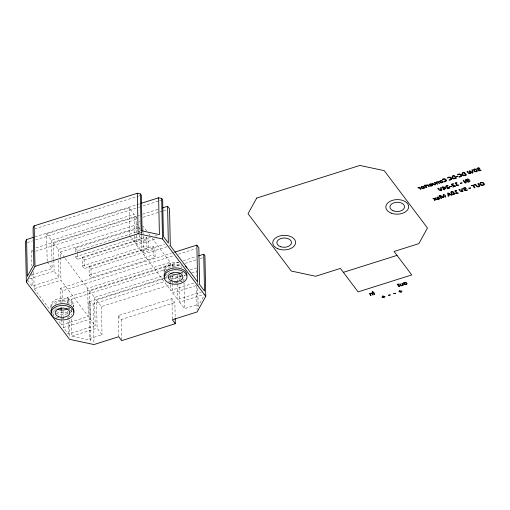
<?xml version="1.0" encoding="UTF-8"?>
<svg xmlns="http://www.w3.org/2000/svg" width="510" height="510" viewBox="0 0 510 510"><rect width="100%" height="100%" fill="white"/><g stroke="black" fill="none" stroke-linecap="round" stroke-linejoin="round"><path stroke-width="0.38" stroke-dasharray="2.55 1.91" d="M179.654 302.13L184.563 308.646L196.943 304.731L198.122 306.293L204.822 294.168L179.654 302.13L179.29 284.911M34.801 228.875L137.566 196.395M138.318 196.159L139.836 195.681M34.929 236.908L139.663 203.802M47.181 261.222L46.608 233.829L129.145 207.742L134.06 214.257L134.5 235.391M27.24 242.562L32.538 240.892M35.56 239.936L137.7 207.653M138.459 207.411L139.969 206.933M142.998 205.976L158.884 200.959M159.643 200.717L161.912 200.003M46.608 233.829L51.523 240.35L134.06 214.257M35.936 247.885L139.587 215.124M142.615 214.168L159.254 208.909M53.83 259.386L53.486 242.951L136.023 216.865L136.916 218.05M35.63 251.213L137.011 219.166M143.061 217.254L162.735 211.038M163.493 210.796L166.515 209.84M53.486 242.951L58.401 249.473L140.18 223.622M60.467 256.772L60.365 252.08L136.846 227.906M137.598 227.664L139.874 226.95M75.352 252.125L75.27 248.204L138.478 228.225M75.27 248.204L77.233 250.812L140.448 230.832M139.931 232.694L142.111 232.005M75.448 256.83L139.415 236.614L141.378 239.222L77.412 259.437L75.448 256.83L75.416 255.261M82.148 257.327L146.109 237.112L148.078 239.719L148.257 248.344L84.29 268.566L82.327 265.959L82.148 257.327L84.112 259.934L84.29 268.566M31.856 274.922L52.109 268.521L51.982 262.261M129.731 235.913L134.646 242.435L150.405 237.45M154.906 236.028L157.156 235.32M84.112 259.934L148.078 239.719M29.491 278.9L54.079 271.129L58.988 277.644L32.168 286.123L28.146 280.787M136.023 216.865L136.61 245.042L156.729 238.68M82.327 265.959L146.293 245.737L148.257 248.344M89.027 266.449L152.987 246.234L154.957 248.842L155.136 257.467L91.169 277.689L89.205 275.081L89.027 266.449L90.99 269.057L91.169 277.689M136.61 245.042L141.525 251.558L164.622 244.258M90.99 269.057L154.957 248.842M33.768 271.505L34.132 288.73L60.958 280.251L88.275 316.487L61.449 324.959L58.095 320.509M143.112 236.162L143.488 254.165L170.315 245.686M89.205 275.081L153.172 254.86L155.136 257.467M60.99 303.036L60.677 288.163L171.137 253.247M171.895 253.011L174.165 252.291M60.677 288.163L62.641 290.77L173.1 255.854M178.398 254.184L195.802 248.682M65.159 258.436L87.682 288.309L170.219 262.223L170.334 267.705M67.69 303.552L67.556 297.285L178.774 262.134M183.313 260.699L196.172 256.632M63.183 316.608L63.412 327.567L68.327 334.088L95.153 325.609L90.238 319.088L89.645 290.917L172.182 264.83L173.967 267.202M67.556 297.285L68.735 298.847L71.17 299.37L167.605 268.891M172.922 267.208L181.273 264.569M185.073 263.37L196.458 259.769M200.258 258.57L204.057 257.372M89.645 290.917L94.56 297.432L163.468 275.655M164.226 275.419L168.013 274.221M71.585 318.948L71.942 336.173L90.831 340.208L89.652 338.646L88.88 301.844L164.437 277.963M165.195 277.72L166.706 277.242M169.728 276.292L172.75 275.336M181.063 272.71L182.574 272.232M190.128 269.841L196.178 267.928L196.356 276.541M89.652 338.646L102.032 334.732L97.117 328.217L96.524 300.039L163.162 278.983M163.92 278.74L166.948 277.784M167.707 277.542L174.522 275.394M88.88 301.844L90.06 303.405L93.107 304.062L164.411 281.52M171.239 279.365L185.653 274.807M191.722 272.888L196.273 271.447M96.524 300.039L101.439 306.561L170.346 284.778M175.644 283.101L183.217 280.71M143.488 254.165L170.805 290.394L194.654 282.859M63.412 327.567L90.238 319.088M172.578 283.611L172.775 293.001L195.872 285.702M196.618 285.466L198.855 284.758M118.715 336.734L118.269 315.601L171.921 298.643L174.866 302.558L175.179 317.424M172.775 293.001L177.684 299.523L201.533 291.981M118.269 315.601L121.221 319.509L174.866 302.558M71.942 336.173L97.117 328.217M139.147 221.015L140.04 222.201M146.733 231.075L142.902 225.987L143.017 231.47M148.652 233.618L150.093 235.524M152.005 238.068L170.219 262.223M179.507 274.546L181.745 277.51M182.191 278.103L183.976 280.474M60.365 252.08L64.681 257.799M47.2 262L52.109 268.521M33.36 251.927L31.397 249.32L31.741 265.761M34.132 288.73L50.426 310.341M52.345 312.885L55.22 316.697M197.619 282.024L197.663 284.37M197.746 288.284L198.122 306.293M196.554 285.938L197.07 309.564M184.027 282.82L184.563 308.646M182.79 272.289L182.822 273.736M179.08 274.737L179.195 280.213M177.18 275.26L177.684 299.523M172.182 264.83L172.233 267.176M172.412 275.789L172.495 279.697M172.514 280.481L172.558 282.833M171.921 298.643L172.342 318.992M170.499 275.527L170.563 278.658M170.627 281.788L170.678 284.134M170.691 284.918L170.805 290.394M168.185 272.952L168.217 274.399M164.01 269.637L164.041 271.397A11.43 7.287 -1.2 0 1 181.496 265.232M152.987 246.234L153.172 254.86M146.109 237.112L146.293 245.737M143.029 232.254L143.1 235.384M141.244 232.949L141.2 230.596L139.23 227.989L139.364 234.262M141.264 233.733L141.378 239.222M141.117 231.993L141.525 251.558M139.383 235.046L139.415 236.614M134.519 236.175L134.646 242.435M129.145 207.742L129.718 235.135M121.221 319.509L121.641 339.858M101.439 306.561L102.032 334.732M94.56 297.432L95.153 325.609M93.107 304.062L93.936 343.765M90.06 303.405L90.831 340.208M87.682 288.309L88.275 316.487M77.233 250.812L77.284 253.164M77.297 253.948L77.412 259.437M73.752 304.808L73.791 306.567A11.43 7.287 -1.2 0 0 61.576 299.976A11.43 7.287 -1.2 0 0 50.994 307.9L50.955 306.134M71.17 299.37L71.285 304.852M71.387 309.551L71.502 315.027M69.711 307.613L69.755 309.78M68.735 298.847L68.837 303.616M68.92 307.587L68.952 309.175M69.188 320.286L69.532 336.963M67.849 311.38L67.919 314.511M67.983 317.641L68.327 334.088M62.641 290.77L62.889 302.513M63.068 311.125L63.17 315.824M60.48 257.556L60.958 280.251M61.155 310.87L61.321 318.699M61.334 319.483L61.449 324.959M58.401 249.473L58.567 257.295M58.631 260.425L58.988 277.644M55.105 308.384L55.131 309.825M53.85 260.17L54.079 271.129M51.523 240.35L51.918 259.131M31.907 273.596L32.168 286.123M68.633 307.785A7.312 4.66 -1.2 0 1 68.091 308.295M56.489 308.327A7.312 4.66 -1.2 0 1 55.966 307.823M55.316 304.285A7.312 4.66 -1.2 0 1 61.984 300.823A7.312 4.66 -1.2 0 1 69.15 303.667M184.378 279.703A11.43 7.287 -1.2 0 1 183.358 280.411M182.197 281.029A11.43 7.287 -1.2 0 1 180.929 281.552M176.664 282.432A11.43 7.287 -1.2 0 1 173.68 282.406M170.831 281.89A11.43 7.287 -1.2 0 1 167.203 280.277M181.452 272.302A7.312 4.66 -1.2 0 1 180.859 272.786M169.862 272.831A7.312 4.66 -1.2 0 1 169.294 272.346M168.536 268.26A7.312 4.66 -1.2 0 1 175.051 265.079A7.312 4.66 -1.2 0 1 182.032 267.648M182.083 275.572A11.43 7.287 -1.2 0 1 169.397 275.999M168.179 275.457A11.43 7.287 -1.2 0 1 167.089 274.82M164.303 271.53A11.43 7.287 -1.2 0 1 178.742 262.72M185.168 275.221A11.43 7.287 -1.2 0 1 184.301 276.006M180.852 277.854A11.43 7.287 -1.2 0 1 169.435 277.759M167.127 276.579A11.43 7.287 -1.2 0 1 165.387 275.056M70.055 316.283A11.43 7.287 -1.2 0 1 66.211 317.768M63.285 318.189A11.43 7.287 -1.2 0 1 60.307 318.112M58.86 317.889A11.43 7.287 -1.2 0 1 54.991 316.531M53.926 315.875A11.43 7.287 -1.2 0 1 53.008 315.135M71.929 311.125A11.43 7.287 -1.2 0 1 69.978 312.585M67.511 313.682A11.43 7.287 -1.2 0 1 56.1 313.395M53.85 312.177A11.43 7.287 -1.2 0 1 52.932 311.438M51.159 307.077A11.43 7.287 -1.2 0 1 62.284 298.191A11.43 7.287 -1.2 0 1 73.574 306.708M71.897 309.366A11.43 7.287 -1.2 0 1 69.94 310.826M67.473 311.922A11.43 7.287 -1.2 0 1 56.068 311.635M54.876 311.074A11.43 7.287 -1.2 0 1 53.811 310.418"/><path stroke-width="0.76" d="M33.411 237.386L26.584 239.547L25.5 241.498L26.348 281.998L69.583 339.348L93.955 344.556L118.715 336.734L121.66 340.642L175.306 323.684L175.191 318.208M142.099 231.221L141.346 195.202L140.358 193.902L137.317 193.245L34.145 225.853L33.067 227.811L33.838 264.613L27.349 276.344L26.584 239.547M26.348 281.998L34.992 266.354L34.145 225.853M198.441 255.918L203.739 254.241L204.918 255.803L205.766 296.304L197.121 311.948L172.361 319.776L175.306 323.684M141.181 203.324L158.635 197.803L161.683 198.46L162.664 199.761L163.436 236.563L168.351 243.079L167.58 206.276L162.282 207.952M34.992 266.354L138.165 233.746L162.531 238.954L205.766 296.304M174.924 252.055L196.86 245.119L198.83 247.726L199.595 284.523L204.51 291.044L203.739 254.241M343.37 272.34L397.016 255.382M167.58 206.276L169.543 208.883L170.315 245.686L197.631 281.922L196.86 245.119M161.683 198.46L162.531 238.954M158.635 197.803L159.407 234.606L141.13 230.698L140.358 193.902M137.317 193.245L138.165 233.746M61.085 307.734L61.136 310.086M67.447 308.754A7.312 4.66 -1.2 0 1 57.821 309.188M164.411 276.987A11.43 7.287 -1.2 0 1 174.42 267.954A11.43 7.287 -1.2 0 1 186.966 275.285M180.177 273.22A7.312 4.66 -1.2 0 1 170.531 273.258M185.506 266.175A11.43 7.287 -1.2 0 1 186.558 267.941M51.274 312.534A11.43 7.287 -1.2 0 1 62.398 303.648A11.43 7.287 -1.2 0 1 73.689 312.171M449.833 187.909L447.187 188.796L448.972 187.897L446.422 187.195L445.689 186.411A1.103 0.701 -1.2 0 1 445.861 185.965L447.882 185.5L448.041 185.812L446.562 186.035L446.454 186.583L449.833 187.909M455.424 186.144L452.778 187.03L454.563 186.131L452.013 185.43L451.28 184.645A1.103 0.701 -1.2 0 1 451.452 184.199L453.479 183.734L453.632 184.04L452.153 184.269L452.051 184.818L455.424 186.144M441.705 190.498C438.88 192.009 434.864 184.837 441.054 190.319C439.397 186.297 442.119 186.462 441.705 190.536M462.844 191.569C459.58 192.85 456.195 186.105 462.194 191.39C460.543 187.419 463.239 187.495 462.844 191.569M466.108 179.966C467.389 188.923 459.574 175.045 465.349 182.491C464.47 173.636 471.948 187.705 466.114 179.966M470.647 173.578C468.001 175.21 464.298 167.713 469.984 173.413L469.506 170.62L472.56 172.597C470.328 163.723 476.219 178.277 470.003 171.213L470.647 173.578M479.833 185.608C477.819 190.581 471.922 179.947 477.392 186.354A0.95 0.606 -1.2 0 0 478.029 186.456L478.915 186.175A0.982 0.625 -1.2 0 0 479.19 185.78C476.678 182.739 478.361 182.452 479.833 185.608M483.824 184.091C479.789 188.075 479.884 178.914 483.824 184.091M429.93 184.531L430.058 185.028L431.709 184.505L430.816 184.116L429.93 184.531M433.047 198.581L434.673 199.276C433.417 201.036 435.75 200.851 435.247 199.378L437.147 199.761L435.438 199.047C436.649 197.364 434.392 197.529 434.858 198.932L433.047 198.581M442.113 187.087L443.432 188.878L442.929 189.223L443.655 189.178C443.7 190.217 445.459 189.694 444.236 189C448.602 188.936 443.713 186.029 442.113 187.087M464.055 189.605L464.61 190.485L466.159 190.632A2.805 1.791 -1.2 0 0 467.173 190.255L467.466 190.013L467.103 189.803A2.027 1.294 -1.2 0 1 466.306 190.236L465.662 190.345A0.867 0.555 -1.2 0 1 465.114 190.211L464.801 189.484L466.306 188.847L465.292 187.521L463.144 188.171L463.424 188.464L464.98 187.973L465.56 188.738L464.055 189.605M477.723 169.779L478.278 170.659L479.827 170.805A2.805 1.791 -1.2 0 0 480.841 170.423L481.128 170.149L480.771 169.977A2.027 1.294 -1.2 0 1 479.974 170.404L479.33 170.512A0.867 0.555 -1.2 0 1 478.782 170.385L478.469 169.658L479.974 169.014L478.96 167.694L476.793 168.383L478.648 168.141L479.228 168.912L477.723 169.779M437.28 197.676C437.287 198.326 441.558 197.542 439.288 199.149C438.396 200.162 435.68 198.403 437.172 197.23A2.359 1.504 -1.2 0 1 438.179 196.987L438.919 197.217L437.28 197.676M372.262 291.784L373.059 291.943L372.262 291.784M434.418 182.656C437.363 187.935 427.552 179.679 434.686 185.009C436.088 185.264 435.616 181.847 434.45 182.625M448.749 196.044L448.105 196.152L447.64 193.137L447.971 192.933L451.873 195.049L451.331 195.253L450.426 194.686L448.615 195.253L448.749 196.044M403.372 284.937L402.69 285.594L401.408 285.574C401.325 287.818 398.157 280.959 401.217 285.23C405.106 286.461 399.4 280.341 403.372 284.937M369.584 293.811C373.403 298.707 367.882 292.415 371.72 293.671C374.735 297.942 371.535 291.07 371.529 293.327L370.247 293.301L369.584 293.811M435.967 182.382C439.779 187.285 434.265 180.993 438.103 182.242C441.086 186.52 437.975 179.654 437.911 181.904L436.63 181.879L435.967 182.382M445.836 180.636C439.537 183.065 450.113 181.751 445.224 178.997C444.599 178.404 441.622 178.972 442.495 179.851C443.4 178.627 445.632 179.093 445.836 180.636M451.063 178.984C444.745 181.445 455.36 180.062 450.445 177.346C449.82 176.823 446.932 177.206 447.665 178.207C448.596 177.027 450.84 177.391 451.063 178.984M461.065 175.822C454.512 178.71 466.044 176.371 460.071 174.05C459.51 173.661 456.769 174.286 457.725 175.038C458.63 173.814 460.861 174.28 461.065 175.822M399.706 286.225C397.284 287.602 399.942 285.912 398.119 284.848L397.08 284.918L397.902 284.561L397.787 283.949L398.986 284.261L398.673 284.676L399.706 286.225M426.762 187.285C424.288 188.655 427.004 186.979 425.174 185.908L424.122 185.92L424.957 185.621L424.843 185.009L426.041 185.315L425.729 185.736L426.762 187.285M439.225 195.763C440.398 198.97 443.617 199.735 439.926 195.865L443.604 197.746L443.496 194.737C446.441 200.685 446.531 194.176 443.254 194.444C443.451 200.774 442.074 194.323 439.225 195.763M429.363 184.505L429.739 185.404L431.9 184.76L432.091 185.2A0.842 0.535 -1.2 0 1 431.862 185.57C429.407 185.895 430.631 186.66 432.308 185.761C433.685 184.212 430.14 182.931 429.363 184.505M454.085 193.781C450.171 196.031 451.567 188.547 454.085 193.781M476.697 171.124C472.776 173.374 474.179 165.89 476.697 171.124M439.384 198.543L438.536 198.957L437.682 198.46L438.9 198.192L439.384 198.543M421.069 187.138L421.955 188.553A1.46 0.931 -1.2 0 0 422.892 188.719L424.218 188.311A1.32 0.842 -1.2 0 0 424.575 187.763C424.384 186.15 421.91 185.94 421.069 187.138M403.563 283.063L404.443 284.478A1.46 0.931 -1.2 0 0 405.38 284.644L406.712 284.236A1.32 0.842 -1.2 0 0 407.069 283.688C406.872 282.075 404.398 281.864 403.563 283.063M439.543 181.299L440.423 182.714A1.46 0.931 -1.2 0 0 441.36 182.886L442.693 182.478A1.32 0.842 -1.2 0 0 443.05 181.93C442.852 180.31 440.379 180.106 439.543 181.299M456.31 178.111C449.049 181.821 452.415 170.544 456.31 178.111M466.312 174.949C459.051 178.659 462.423 167.382 466.312 174.949M421.713 187.119L422.312 188.241L423.606 188.209A0.854 0.542 -1.2 0 0 423.937 187.846L423.096 186.781L421.713 187.119M440.181 181.279L440.787 182.401L442.074 182.37A0.854 0.542 -1.2 0 0 442.406 182.006L441.571 180.942L440.181 181.279M404.2 283.044L404.806 284.166L406.094 284.134A0.854 0.542 -1.2 0 0 406.425 283.77L405.59 282.706L404.2 283.044M474.574 184.888L473.293 185.334C476.735 188.611 474.294 188.872 472.713 185.519L471.202 185.653L474.574 184.888M418.002 187.833L419.692 188.158C422.682 192.225 419.309 185.468 419.462 187.769L418.353 187.654A1.128 0.72 -1.2 0 0 418.053 187.795L418.053 187.795M426.328 185.2L428.017 185.525C430.982 189.592 427.705 182.829 427.788 185.136L426.685 185.022A1.128 0.72 -1.2 0 0 426.385 185.162L426.328 185.2M384.929 296.476L383.762 296.89L384.342 297.661L384.024 297.84L383.265 297.043L381.875 297.215L383.036 296.743C381.576 295.825 383.373 295.277 383.533 296.584L384.929 296.476M401.893 291.114L400.726 291.529C402.218 292.428 400.407 292.982 400.229 291.682L398.845 291.847L399.999 291.382C398.469 290.477 400.382 289.903 400.497 291.223L401.893 291.114M456.112 185.672L458.694 185.111L457.515 185.219L455.94 183.128L457.043 182.911L455.443 182.816L455.118 182.988L456.941 185.398L456.15 185.646M455.749 193.545L458.337 193.035L457.151 193.086L455.583 191.001L456.679 190.778L455.086 190.683L454.761 190.855L456.577 193.271L455.749 193.545M388.531 295.207L390.265 294.971L388.531 295.207M393.745 293.562L395.479 293.32L393.745 293.562M449.68 186.558L451.407 186.322L449.68 186.558M456.354 176.696L458.088 176.46L456.399 176.677M460.307 183.198L462.041 182.962L460.307 183.198M468.888 188.241L470.622 188.005L468.888 188.241M256.702 198.052L248.058 213.696L291.293 271.046L315.658 276.254L340.419 268.426L358.109 291.886L411.755 274.935L394.071 251.475L418.831 243.646L427.476 228.002L384.24 170.652L359.869 165.444L256.702 198.052M372.886 292.53C374.888 297.7 375.602 291.898 372.886 292.53M467.594 179.004C470.411 185.289 471.017 179.176 467.594 179.004M452.988 176.256L452.701 176.422A1.396 0.892 -1.2 0 0 452.351 176.989L453.32 178.251A1.288 0.822 -1.2 0 0 454.231 178.404L455.577 178.06L453.97 175.924L452.988 176.256M462.991 173.094L462.71 173.26A1.396 0.892 -1.2 0 0 462.353 173.827L463.329 175.089A1.288 0.822 -1.2 0 0 464.24 175.242L465.585 174.898L463.972 172.762L462.991 173.094M480.63 182.612L480.292 182.803A1.683 1.071 -1.2 0 0 479.84 183.517C480.101 185.43 482.658 185.914 484.054 184.881A1.657 1.058 -1.2 0 0 484.5 184.167L483.219 182.497L480.63 182.612M474.243 169.09L473.879 169.231A1.256 0.803 -1.2 0 0 473.369 169.817L474.644 171.717L476.818 171.749A1.262 0.803 -1.2 0 0 477.328 171.162L476.053 169.263L474.243 169.09M451.63 191.747L451.267 191.887A1.256 0.803 -1.2 0 0 450.757 192.474L452.032 194.374L454.206 194.399A1.262 0.803 -1.2 0 0 454.716 193.819L453.441 191.919L451.63 191.747M445.415 188.254L444.006 188.7L442.871 187.189L445.415 188.254M450.062 194.438L448.551 194.916L448.277 193.309L450.062 194.438M391.215 213.154A11.43 7.287 -1.2 0 0 408.669 206.983A11.43 7.287 -1.2 0 0 391.865 200.532A11.43 7.287 -1.2 0 0 391.215 213.154M277.886 248.791A11.43 7.287 -1.2 0 0 295.583 242.919A11.43 7.287 -1.2 0 0 279.059 236.175A11.43 7.287 -1.2 0 0 277.886 248.791M393.102 210.783A7.312 4.66 -1.2 0 0 404.538 207.168A7.312 4.66 -1.2 0 0 394.109 202.719A7.312 4.66 -1.2 0 0 393.102 210.783M280.43 246.681A7.312 4.66 -1.2 0 0 291.49 242.607A7.312 4.66 -1.2 0 0 280.615 238.603A7.312 4.66 -1.2 0 0 280.43 246.681M58.758 316.742A7.312 4.66 -1.2 0 0 69.819 312.668A7.312 4.66 -1.2 0 0 58.943 308.665A7.312 4.66 -1.2 0 0 58.758 316.742M171.436 280.844A7.312 4.66 -1.2 0 0 182.867 277.23A7.312 4.66 -1.2 0 0 172.437 272.78A7.312 4.66 -1.2 0 0 171.436 280.844M169.549 283.216A11.43 7.287 -1.2 0 0 186.998 277.045A11.43 7.287 -1.2 0 0 170.193 270.593A11.43 7.287 -1.2 0 0 169.549 283.216M56.215 318.852A11.43 7.287 -1.2 0 0 73.912 312.981A11.43 7.287 -1.2 0 0 57.388 306.242A11.43 7.287 -1.2 0 0 56.215 318.852"/></g></svg>
